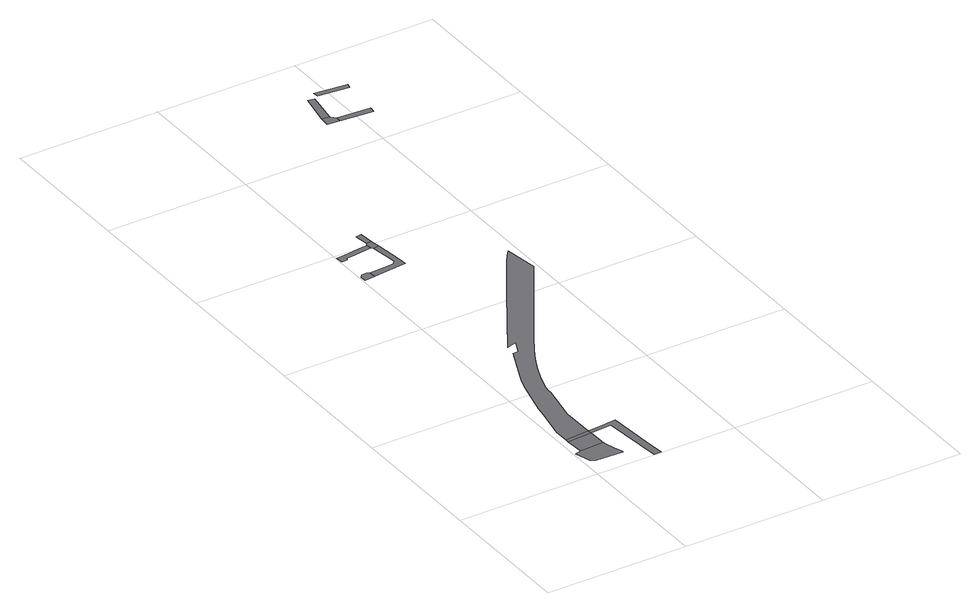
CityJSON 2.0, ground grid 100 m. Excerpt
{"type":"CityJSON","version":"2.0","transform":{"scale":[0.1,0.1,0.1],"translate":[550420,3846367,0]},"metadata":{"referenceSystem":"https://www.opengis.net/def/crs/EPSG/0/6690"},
"CityObjects":{
"road1":{"type":"Road","geometry":[{"type":"MultiSurface","lod":"1","boundaries":[[[0,1,2,3,4,5,6,7,8]]]}]},
"road2":{"type":"Road","attributes":{"function":"3","RoadStructureAttribute.sectionType":"1"},"geometry":[{"type":"MultiSurface","lod":"1","boundaries":[[[9,10,4,3]]]}]},
"road3":{"type":"Road","geometry":[{"type":"MultiSurface","lod":"1","boundaries":[[[11,12,10,9]]]}]},
"road4":{"type":"Road","attributes":{"RoadStructureAttribute.sectionType":"1"},"geometry":[{"type":"MultiSurface","lod":"1","boundaries":[[[13,14,15,16,11,9,17,18,19,20]]]}]},
"road5":{"type":"Road","geometry":[{"type":"MultiSurface","lod":"1","boundaries":[[[21,22,23,24,25,26]]]}]},
"road6":{"type":"Road","attributes":{"function":"3","RoadStructureAttribute.sectionType":"1"},"geometry":[{"type":"MultiSurface","lod":"1","boundaries":[[[27,28,29,30,31,32,33,34,35,36,37,38,39,40,41,42,43,44,45,46,47,48,49,50,51,52,53,54,12,11]]]}]},
"road7":{"type":"Road","attributes":{"RoadStructureAttribute.sectionType":"1"},"geometry":[{"type":"MultiSurface","lod":"1","boundaries":[[[55,56,57,58,59,60,61,62,63,64]]]}]},
"road8":{"type":"Road","attributes":{"RoadStructureAttribute.sectionType":"1"},"geometry":[{"type":"MultiSurface","lod":"1","boundaries":[[[65,66,67,68,69,70,71,72,73,26,25]]]}]},
"road9":{"type":"Road","geometry":[{"type":"MultiSurface","lod":"1","boundaries":[[[74,75,55,64,69,68]]]}]},
"road10":{"type":"Road","geometry":[{"type":"MultiSurface","lod":"1","boundaries":[[[76,77,75,74]]]}]},
"road11":{"type":"Road","geometry":[{"type":"MultiSurface","lod":"1","boundaries":[[[78,79,80,81,82,83]]]}]},
"road12":{"type":"Road","attributes":{"RoadStructureAttribute.sectionType":"1"},"geometry":[{"type":"MultiSurface","lod":"1","boundaries":[[[84,78,83,85]]]}]},
"road13":{"type":"Road","attributes":{"RoadStructureAttribute.sectionType":"1"},"geometry":[{"type":"MultiSurface","lod":"1","boundaries":[[[86,87,82,81]]]}]},
"road14":{"type":"Road","attributes":{"RoadStructureAttribute.sectionType":"1"},"geometry":[{"type":"MultiSurface","lod":"1","boundaries":[[[88,89,90,91]]]}]}
},
"vertices":[
[272,156,0],[252,211,0],[232,268,0],[231,291,0],[63,284,0],[18,271,0],[51,159,0],[78,137,0],[271,131,0],
[226,424,0],[55,413,0],
[224,454,0],[54,437,0],
[456,163,0],[431,471,0],[375,466,0],[360,465,0],[363,435,0],[378,436,0],[416,4,0],[469,8,0],
[72,2733,0],[33,2727,0],[14,2706,0],[18,2666,0],[92,2674,0],[87,2721,0],
[222,687,0],[272,955,0],[273,995,0],[282,1036,0],[319,1148,0],[351,1225,0],[389,1307,0],[422,1371,0],[454,1424,0],[524,1541,0],[974,2244,0],[941,2482,0],[904,2434,0],[868,2383,0],[665,2065,0],[334,1538,0],[405,1557,0],[361,1463,0],[323,1458,0],[243,1278,0],[217,1222,0],[197,1173,0],[177,1111,0],[160,1053,0],[118,886,0],[106,837,0],[95,755,0],[55,544,0],
[246,3003,0],[211,2999,0],[75,2983,0],[9,2975,0],[16,2921,0],[52,2923,0],[63,2942,0],[100,2946,0],[200,2957,0],[249,2963,0],
[182,2683,0],[332,2699,0],[324,2769,0],[303,2956,0],[263,2951,0],[283,2788,0],[287,2755,0],[267,2735,0],[178,2728,0],
[295,3027,0],[257,3023,0],
[284,3127,0],[245,3123,0],
[807,4391,0],[803,4369,0],[799,4316,0],[886,4309,0],[889,4348,0],[859,4382,0],
[848,4617,0],[895,4609,0],
[1121,4290,0],[1127,4334,0],
[1149,4609,0],[1158,4644,0],[925,4669,0],[928,4627,0]
]}
